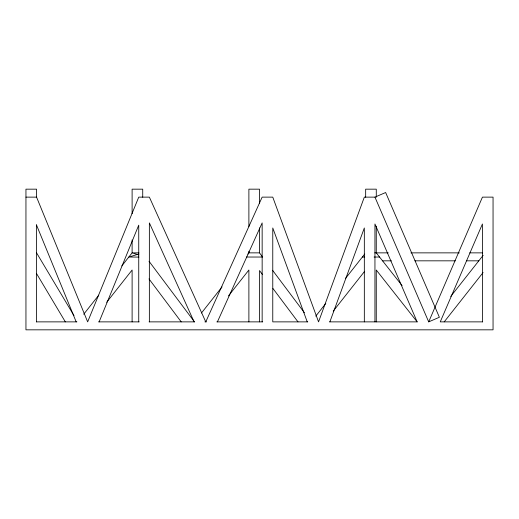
<?xml version="1.0" encoding="UTF-8"?>
<svg xmlns="http://www.w3.org/2000/svg" width="519" height="519" viewBox="0 0 519 519"><rect width="100%" height="100%" fill="white"/><g stroke="black" fill="none" stroke-linecap="round" stroke-linejoin="round"><path stroke-width="0.78" d="M329.857 321.871L364.332 227.945L364.332 321.871M99.129 321.871L138.742 225.142L138.742 321.871M25.95 197.129L36.564 197.129L87.653 321.871L138.742 197.129L149.362 197.129L205.758 321.871L262.153 197.129L272.767 197.129L318.549 321.871L364.332 197.129L374.945 197.129L428.694 321.871L482.436 197.129L493.05 197.129L493.05 329.831L25.95 329.831L25.95 189.169L36.564 189.169L36.564 197.246M217.409 321.871L262.153 222.898L262.153 321.871M83.715 314.242L98.753 295.175M121.809 265.929L132.111 252.863L132.111 239.966M106.68 302.266L132.111 270.01L132.111 321.871M201.463 313.002L222.041 286.91M247.887 254.128L248.886 252.863L248.886 251.254M228.438 295.94L248.886 270.01L248.886 321.871M315.766 316.149L325.789 303.433M345.33 278.645L364.721 254.057M333.25 311.115L364.662 271.275M450.732 296.433L483.157 255.316M444.199 321.871L483.092 272.54M374.945 197.129L385.643 192.523L439.385 317.258L428.694 321.871M138.904 254.018L128.822 257.035L138.917 257.08M138.936 252.863L132.111 252.863L138.8 254.913M248.886 252.863L259.5 252.863L262.179 256.438M374.757 252.863L388.29 252.863M410.957 252.863L459.309 252.863M469.708 252.863L482.67 252.863M246.408 257.035L262.627 257.035M362.372 257.035L364.714 257.035M374.095 257.035L379.564 257.035M382.555 260.83L391.449 260.83M414.908 260.83L455.351 260.83M466.678 260.83L478.81 260.83M36.336 321.871L76.903 321.871M98.552 321.871L139.17 321.871M149.096 321.871L194.346 321.871M204.875 321.871L206.497 321.871M216.812 321.871L262.705 321.871M307.754 321.871L272.767 321.871L272.767 227.945L307.242 321.871M329.584 321.871L417.218 321.871M482.683 321.871L440.248 321.871L482.436 223.961L482.436 321.871M402.108 285.625L376.275 252.863L376.275 226.258M272.559 270.276L304.445 312.788M262.387 274.408L259.5 270.561L259.5 321.871M272.968 288.519L297.984 321.871M149.011 261.252L194.476 321.871M148.979 278.898L181.209 321.871M36.564 252.863L74.003 315.656M36.564 273.597L65.342 321.871M194.106 321.871L149.362 222.898L149.362 321.871M36.564 225.142L76.183 321.871M376.275 197.233L376.275 189.169L365.661 189.169L365.661 197.233M376.275 321.871L376.275 270.01L417.166 321.871L374.945 223.961L374.945 321.871M259.5 203.682L259.5 189.169L248.886 189.169L248.886 226.479M259.5 227.873L259.5 252.863M142.725 197.233L142.725 189.169L132.111 189.169L132.111 213.659M36.564 224.597L36.564 321.871"/></g></svg>
